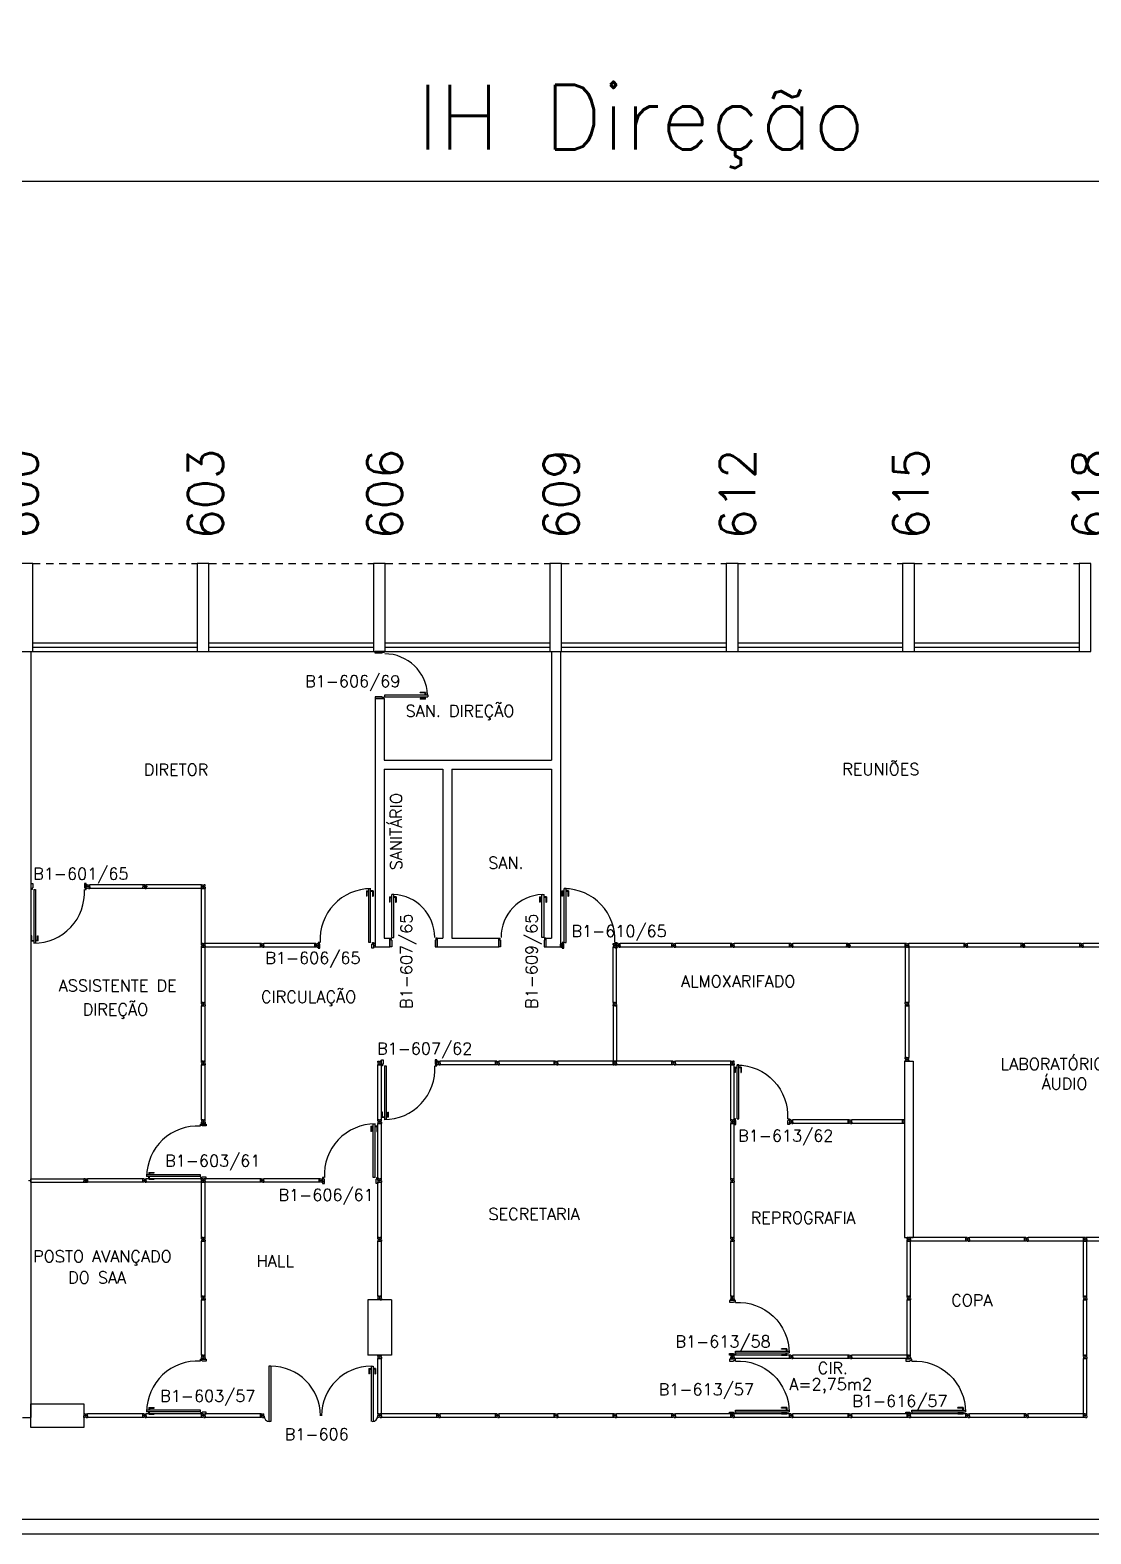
# Model space of a CAD drawing. Header units: millimetres. Extents: x 2308 to 2568, y 1142 to 1238.
# Drawn here: x 2456.58 to 2474.63, y 1211.99 to 1237.58 of the extents above; entities that cross this region are included whole.
import ezdxf

# ---------------------------------------------------------------- set-up
doc = ezdxf.new("R2010")
doc.units = ezdxf.units.MM
doc.linetypes.add('HIDDEN2', pattern=[0.1875, 0.125, -0.0625])
for name, color, linetype in [('ALV', 2, 'Continuous'), ('AREA', 2, 'Continuous'), ('DIV', 2, 'Continuous'), ('ESQ', 1, 'Continuous'), ('ESTR', 3, 'Continuous'), ('NOPILAR1', 2, 'Continuous'), ('PROJ', 1, 'HIDDEN2'), ('TEXTO', 2, 'Continuous'), ('TEXTO-ENDEREÇO', 2, 'Continuous'), ('USO1', 2, 'Continuous')]:
    doc.layers.add(name, color=color, linetype=linetype)
doc.styles.add('1', font='romans.shx')
doc.styles.add('NOPILAR', font='simplex.shx', dxfattribs={"height": 0.6})
doc.styles.add('UNB-100', font='simplex.shx', dxfattribs={"height": 0.2})
doc.styles.add('UNB-100-1', font='simplex.shx', dxfattribs={"height": 0.2})
doc.dimstyles.new('1-600', dxfattribs={"dimtxt": 1.1, "dimasz": 2.5, "dimexe": 2, "dimexo": 4, "dimgap": 0.2, "dimtad": 1, "dimdec": 0, "dimzin": 4, "dimdsep": 46, "dimlunit": 6, "dimtxsty": '1', "dimblk1": 'NONE', "dimblk2": 'NONE', "dimsah": 1, "dimcen": 0, "dimclrd": 2, "dimclre": 2, "dimclrt": 2, "dimadec": 0, "dimazin": 0, "dimtfac": 1, "dimtdec": 0, "dimtmove": 2, "dimatfit": 3, "dimldrblk": 'NONE', "dimfxl": 1, "dimtolj": 1, "dimtzin": 0, "dimarcsym": 0})

# ---------------------------------------------------------------- blocks, each defined once
blk = doc.blocks.new('DIVMT-SLN')
for p, q in [((-0.03, 0.03), (-0.03, 0.006)), ((-0.008, 0.03), (-0.03, 0.03)), ((-0.0185, 0.006), (-0.03, 0.006)), ((-0.0185, -0.006), (-0.0185, 0.006)), ((-0.008, 0.03), (-0.008, 0.02)), ((-0.008, 0.02), (0.008, 0.02)), ((-0.0051, 0), (0.0051, 0)), ((0.0051, 0), (-0.0051, 0)), ((-0.0051, 0), (0.0051, 0)), ((0, -0.0051), (0, 0.0051)), ((0, 0.0051), (0, -0.0051)), ((0.008, 0.03), (0.008, 0.02)), ((0.008, 0.03), (0.03, 0.03)), ((0.0205, 0.006), (0.03, 0.006)), ((0.0205, -0.006), (0.0205, 0.006)), ((0.0205, 0.006), (0.0205, -0.006)), ((0.0205, 0.006), (0.03, 0.006)), ((0.97, 0.03), (0.03, 0.03)), ((0.03, 0.006), (0.03, 0.03)), ((0.03, -0.03), (0.03, 0.03)), ((0.03, -0.005), (0.03, 0.005)), ((0.97, -0.03), (0.97, 0.03)), ((0.97, 0.03), (0.97, 0.009)), ((0.97, 0.009), (0.97, 0.027)), ((0.9795, 0.006), (0.97, 0.006)), ((0.97, -0.005), (0.97, 0.005)), ((0.9795, 0.006), (0.9795, -0.006)), ((1.0051, 0), (0.9949, 0)), ((1, 0.0051), (1, -0.0051)), ((-0.0185, -0.006), (-0.03, -0.006)), ((-0.03, -0.03), (-0.03, -0.006)), ((-0.008, -0.03), (-0.03, -0.03)), ((-0.008, -0.03), (-0.008, -0.02)), ((-0.008, -0.02), (0.008, -0.02)), ((0.008, -0.03), (0.008, -0.02)), ((0.008, -0.03), (0.03, -0.03)), ((0.0205, -0.006), (0.03, -0.006)), ((0.0205, -0.006), (0.03, -0.006)), ((0.03, -0.006), (0.03, -0.03)), ((0.97, -0.03), (0.03, -0.03)), ((0.9795, -0.006), (0.97, -0.006)), ((0.97, -0.009), (0.97, -0.027))]:
    blk.add_line(p, q)
blk = doc.blocks.new('PILAR-SLN')
blk.add_lwpolyline([(0.2, 0), (0.2, -1.5), (0, -1.5), (0, 0)], close=True)
blk = doc.blocks.new('PDV2E-SLN')
at = {"layer": 'DIV', "color": 1}
for p, q in [((0.023, 0.925), (0.063, 0.925)), ((0.023, 0.925), (0.023, 0.835)), ((0.033, 0.835), (0.023, 0.835)), ((0.033, 0.915), (0.063, 0.915)), ((0.033, 0.915), (0.033, 0.835)), ((0.138, 0.925), (0.097, 0.925)), ((0.128, 0.915), (0.097, 0.915)), ((0.128, 0.915), (0.128, 0.835)), ((0.128, 0.835), (0.137, 0.835)), ((0.138, 0.925), (0.138, 0.835))]:
    blk.add_line(p, q, dxfattribs=at)
at = {"layer": 'DIV'}
for p, q in [((0.065, 0.05), (0.065, 0.965)), ((0.095, 0.965), (0.065, 0.965)), ((0.095, 0.05), (0.095, 0.965)), ((0.049, 0.05), (0.029, 0.05)), ((0.029, 0.05), (0.029, 0.035)), ((0.029, 0.035), (0.029, -0.035)), ((0.049, 0.02), (0.049, 0.05)), ((0.049, 0.02), (0.059, 0.02)), ((0.059, -0.05), (0.059, 0.02)), ((0.065, 0.05), (0.095, 0.05)), ((0.928, -0.05), (0.928, 0.02)), ((0.938, 0.02), (0.928, 0.02)), ((0.938, 0.05), (0.958, 0.05)), ((0.938, 0.02), (0.938, 0.05)), ((0.958, 0.05), (0.958, 0.035)), ((0.958, 0.035), (0.958, -0.035)), ((0.029, -0.035), (0.029, -0.05)), ((0.029, -0.05), (0.059, -0.05)), ((0.958, -0.05), (0.928, -0.05)), ((0.958, -0.035), (0.958, -0.05))]:
    blk.add_line(p, q, dxfattribs=at)
at = {"layer": 'DIV', "color": 1}
blk.add_arc((0.063, 0.1), 0.864, 356.655, 89.8436, dxfattribs=at)
blk = doc.blocks.new('PDVDP-SLN')
for p, q in [((0.112, 0.84), (0.112, -0.1)), ((0.147, 0.84), (0.112, 0.84)), ((0.147, 0.84), (0.147, -0.1)), ((1.853, 0.84), (1.888, 0.84)), ((1.853, 0.84), (1.853, -0.1)), ((1.888, 0.84), (1.888, -0.1)), ((0.009, 0), (-0.009, 0)), ((0, -0.012), (0, 0.01)), ((0.147, -0.1), (0.112, -0.1))]:
    blk.add_line(p, q)
for centre, radius, start, end in [((0.148, -0.002), 0.843, 0, 90), ((1.853, -0.002), 0.843, 90, 180), ((0.131, 0), 0.101, 180, 270), ((1.87, 0), 0.101, 270, 0)]:
    blk.add_arc(centre, radius, start, end)
blk = doc.blocks.new('MTT-SLN')
for p, q in [((-0.008, 0.03), (-0.03, 0.03)), ((-0.03, 0.03), (-0.03, 0.006)), ((-0.0185, 0.006), (-0.03, 0.006)), ((-0.0185, -0.006), (-0.0185, 0.006)), ((-0.008, 0.03), (-0.008, 0.02)), ((-0.008, 0.02), (0.008, 0.02)), ((-0.0051, 0), (0.0051, 0)), ((0, -0.0051), (0, 0.0051)), ((0.008, 0.03), (0.03, 0.03)), ((0.008, 0.03), (0.008, 0.02)), ((0.0205, -0.006), (0.0205, 0.006)), ((0.0205, 0.006), (0.03, 0.006)), ((0.03, 0.006), (0.03, 0.03)), ((-0.03, -0.03), (-0.03, -0.006)), ((-0.0185, -0.006), (-0.03, -0.006)), ((-0.008, -0.03), (-0.03, -0.03)), ((-0.008, -0.02), (0.008, -0.02)), ((-0.008, -0.03), (-0.008, -0.02)), ((0.008, -0.03), (0.008, -0.02)), ((0.008, -0.03), (0.03, -0.03)), ((0.0205, -0.006), (0.03, -0.006)), ((0.03, -0.006), (0.03, -0.03))]:
    blk.add_line(p, q)
blk = doc.blocks.new('PD80-SLN')
at = {"color": 1}
for p, q in [((-0.777, 0.01), (-0.777, -0.03)), ((-0.777, 0.01), (-0.687, 0.01)), ((-0.687, 0), (-0.687, 0.01)), ((-0.777, -0.105), (-0.777, -0.065)), ((-0.777, -0.105), (-0.687, -0.105)), ((-0.767, 0), (-0.767, -0.03)), ((-0.767, 0), (-0.687, 0)), ((-0.767, -0.095), (-0.767, -0.065)), ((-0.767, -0.095), (-0.687, -0.095)), ((-0.687, -0.095), (-0.687, -0.105))]:
    blk.add_line(p, q, dxfattribs=at)
at = {"color": 2}
for p, q in [((-0.075, 0), (0.075, 0)), ((-0.075, 0), (-0.075, -0.02)), ((0.075, -0.03), (0.075, 0)), ((-0.817, -0.065), (-0.817, -0.03)), ((-0.085, -0.03), (-0.817, -0.03)), ((-0.085, -0.065), (-0.817, -0.065)), ((-0.085, -0.03), (-0.085, -0.065)), ((-0.075, -0.02), (-0.04, -0.02)), ((-0.04, -0.03), (-0.04, -0.02)), ((-0.04, -0.03), (0.075, -0.03)), ((-0.075, -0.781), (-0.04, -0.781)), ((-0.075, -0.801), (-0.075, -0.781)), ((-0.075, -0.801), (0.075, -0.801)), ((-0.075, -0.802), (0.075, -0.802)), ((-0.04, -0.771), (0.075, -0.771)), ((-0.04, -0.771), (-0.04, -0.781)), ((0.075, -0.771), (0.075, -0.801))]:
    blk.add_line(p, q, dxfattribs=at)
at = {"color": 1}
blk.add_arc((-0.085, -0.03), 0.731, 182.6571, 270, dxfattribs=at)
blk = doc.blocks.new('PDV2D-SLN')
at = {"layer": 'DIV'}
for p, q in [((0.03, 0.05), (0.06, 0.05)), ((0.03, 0.035), (0.03, 0.05)), ((0.03, -0.035), (0.03, 0.035)), ((0.06, 0.05), (0.06, -0.02)), ((0.941, 0.05), (0.941, -0.02)), ((0.971, 0.05), (0.941, 0.05)), ((0.971, 0.035), (0.971, 0.05)), ((0.971, -0.035), (0.971, 0.035)), ((0.03, -0.05), (0.03, -0.035)), ((0.05, -0.05), (0.03, -0.05)), ((0.05, -0.02), (0.06, -0.02)), ((0.05, -0.02), (0.05, -0.05)), ((0.079, -0.05), (0.109, -0.05)), ((0.079, -0.05), (0.079, -0.965)), ((0.109, -0.05), (0.109, -0.965)), ((0.951, -0.02), (0.941, -0.02)), ((0.951, -0.02), (0.951, -0.05)), ((0.951, -0.05), (0.971, -0.05)), ((0.971, -0.05), (0.971, -0.035)), ((0.109, -0.965), (0.079, -0.965))]:
    blk.add_line(p, q, dxfattribs=at)
at = {"layer": 'DIV', "color": 1}
for p, q in [((0.036, -0.925), (0.036, -0.835)), ((0.046, -0.835), (0.036, -0.835)), ((0.036, -0.925), (0.076, -0.925)), ((0.046, -0.915), (0.046, -0.835)), ((0.046, -0.915), (0.076, -0.915)), ((0.141, -0.915), (0.111, -0.915)), ((0.151, -0.925), (0.111, -0.925)), ((0.141, -0.915), (0.141, -0.835)), ((0.141, -0.835), (0.151, -0.835)), ((0.151, -0.925), (0.151, -0.835))]:
    blk.add_line(p, q, dxfattribs=at)
blk.add_arc((0.076, -0.1), 0.864, 270.1564, 3.345, dxfattribs=at)
blk = doc.blocks.new('DIV-SLN')
for p, q in [((-0.0051, 0), (0.0051, 0)), ((0, -0.0051), (0, 0.0051)), ((0.0205, 0.006), (0.03, 0.006)), ((0.0205, -0.006), (0.0205, 0.006)), ((0.03, 0.03), (0.97, 0.03)), ((0.03, 0.03), (0.03, -0.03)), ((0.03, 0.009), (0.03, 0.027)), ((0.03, 0.005), (0.03, -0.005)), ((0.97, 0.03), (0.97, -0.03)), ((0.9795, 0.006), (0.97, 0.006)), ((0.97, 0.005), (0.97, -0.005)), ((0.9795, -0.006), (0.9795, 0.006)), ((1.0051, 0), (0.9949, 0)), ((0.9949, 0), (1.0051, 0)), ((1, -0.0051), (1, 0.0051)), ((0.0205, -0.006), (0.03, -0.006)), ((0.03, -0.03), (0.03, -0.009)), ((0.03, -0.009), (0.03, -0.027)), ((0.03, -0.03), (0.97, -0.03)), ((0.9795, -0.006), (0.97, -0.006))]:
    blk.add_line(p, q)
blk = doc.blocks.new('MTINI-SLN')
for p, q in [((-0.03, 0.008), (-0.03, 0.03)), ((0.03, 0.03), (-0.03, 0.03)), ((-0.03, 0.008), (-0.02, 0.008)), ((-0.009, 0.03), (-0.027, 0.03)), ((-0.02, 0.008), (-0.02, 0)), ((-0.001, 0), (-0.02, 0)), ((-0.006, 0.02), (-0.006, 0.03)), ((-0.006, 0.023), (-0.006, 0.027)), ((-0.006, 0.02), (0.006, 0.02)), ((0.005, 0.03), (-0.005, 0.03)), ((0.005, 0), (-0.005, 0)), ((0.004, 0.02), (-0.004, 0.02)), ((0.02, 0), (-0.001, 0)), ((0, -0.005), (0, 0.005)), ((0.006, 0.02), (0.006, 0.03)), ((0.006, 0.023), (0.006, 0.027)), ((0.009, 0.03), (0.027, 0.03)), ((0.03, 0.008), (0.02, 0.008)), ((0.02, 0), (0.02, 0.008)), ((0.03, 0.008), (0.03, 0.03))]:
    blk.add_line(p, q)
blk = doc.blocks.new('PE80-SLN')
at = {"color": 2}
for p, q in [((0.075, 0), (-0.075, 0)), ((-0.075, -0.03), (-0.075, 0)), ((0.075, 0), (0.075, -0.02)), ((0.04, -0.03), (-0.075, -0.03)), ((0.075, -0.02), (0.04, -0.02)), ((0.04, -0.03), (0.04, -0.02)), ((0.085, -0.03), (0.817, -0.03)), ((0.085, -0.03), (0.085, -0.065)), ((0.085, -0.065), (0.817, -0.065)), ((0.817, -0.065), (0.817, -0.03)), ((0.04, -0.771), (-0.075, -0.771)), ((-0.075, -0.771), (-0.075, -0.801)), ((0.075, -0.801), (-0.075, -0.801)), ((0.075, -0.802), (-0.075, -0.802)), ((0.04, -0.771), (0.04, -0.781)), ((0.075, -0.781), (0.04, -0.781)), ((0.075, -0.801), (0.075, -0.781))]:
    blk.add_line(p, q, dxfattribs=at)
at = {"color": 1}
for p, q in [((0.777, 0.01), (0.687, 0.01)), ((0.687, 0), (0.687, 0.01)), ((0.777, 0.01), (0.777, -0.03)), ((0.767, 0), (0.687, 0)), ((0.767, -0.095), (0.687, -0.095)), ((0.687, -0.095), (0.687, -0.105)), ((0.777, -0.105), (0.687, -0.105)), ((0.767, 0), (0.767, -0.03)), ((0.767, -0.095), (0.767, -0.065)), ((0.777, -0.105), (0.777, -0.065))]:
    blk.add_line(p, q, dxfattribs=at)
blk.add_arc((0.085, -0.03), 0.731, 270, 357.3429, dxfattribs=at)
blk = doc.blocks.new('*D79')
at = {"layer": 'USO1', "color": 2, "lineweight": -2, "transparency": 16777216}
for p, q in [((2456.429, 1232.506), (2456.429, 1237.006)), ((2477.526, 1232.506), (2477.526, 1237.006)), ((2477.526, 1235.006), (2456.429, 1235.006))]:
    blk.add_line(p, q, dxfattribs=at)
at = {"layer": 'USO1', "color": 2, "transparency": 16777216, "insert": (2466.977, 1235.94), "char_height": 1.1, "attachment_point": 5, "rotation": 0, "style": '1'}
blk.add_mtext('\\A1;IH Direção', dxfattribs=at)
blk = doc.blocks.new('_NONE')
at = {"color": 0, "linetype": 'ByBlock'}
blk.add_circle((0, 0), 0.25, dxfattribs=at)

msp = doc.modelspace()

# ---------------------------------------------------------------- linework, layer by layer
at = {"layer": 'ALV'}
for p, q in [((2456.6, 1213.978), (2456.6, 1227.006)), ((2465.456, 1227.006), (2465.456, 1225.156)), ((2465.606, 1227.006), (2465.606, 1221.983)), ((2462.456, 1226.207), (2462.606, 1226.207)), ((2462.456, 1226.207), (2462.456, 1221.983)), ((2462.606, 1226.207), (2462.606, 1225.156)), ((2462.606, 1225.156), (2465.456, 1225.156)), ((2462.606, 1225.006), (2462.606, 1222.133)), ((2462.606, 1225.006), (2463.606, 1225.006)), ((2463.606, 1225.006), (2463.606, 1222.133)), ((2463.756, 1225.006), (2465.456, 1225.006)), ((2463.756, 1225.006), (2463.756, 1222.133)), ((2465.456, 1225.006), (2465.456, 1222.133)), ((2462.456, 1221.983), (2462.706, 1221.983)), ((2462.606, 1222.133), (2462.706, 1222.133)), ((2462.706, 1221.983), (2462.706, 1222.133)), ((2463.508, 1222.133), (2463.606, 1222.133)), ((2463.508, 1221.983), (2463.508, 1222.133)), ((2463.508, 1221.983), (2464.555, 1221.983)), ((2463.756, 1222.133), (2464.555, 1222.133)), ((2464.555, 1222.133), (2464.555, 1221.983)), ((2465.356, 1222.133), (2465.456, 1222.133)), ((2465.356, 1222.133), (2465.356, 1221.983)), ((2465.356, 1221.983), (2465.606, 1221.983)), ((2471.456, 1220.038), (2471.456, 1217.038)), ((2471.456, 1220.038), (2471.606, 1220.038)), ((2471.606, 1220.038), (2471.606, 1217.038)), ((2471.456, 1217.038), (2471.606, 1217.038)), ((2456.458, 1213.978), (2456.6, 1213.978)), ((2324.472, 1212.245), (2546.431, 1212.245)), ((2324.472, 1211.995), (2546.481, 1211.995))]:
    msp.add_line(p, q, dxfattribs=at)
at = {"layer": 'DIV'}
for p, q in [((2460.523, 1222.038), (2460.501, 1222.038)), ((2460.501, 1222.038), (2460.501, 1222.014)), ((2460.513, 1222.014), (2460.501, 1222.014)), ((2460.501, 1221.978), (2460.501, 1222.002)), ((2460.513, 1222.002), (2460.501, 1222.002)), ((2460.523, 1221.978), (2460.501, 1221.978)), ((2460.513, 1222.002), (2460.513, 1222.014)), ((2460.523, 1222.038), (2460.523, 1222.028)), ((2460.523, 1222.028), (2460.539, 1222.028)), ((2460.523, 1221.988), (2460.539, 1221.988)), ((2460.523, 1221.978), (2460.523, 1221.988)), ((2460.526, 1222.008), (2460.536, 1222.008)), ((2460.536, 1222.008), (2460.526, 1222.008)), ((2460.526, 1222.008), (2460.536, 1222.008)), ((2460.531, 1222.013), (2460.531, 1222.002)), ((2460.531, 1222.002), (2460.531, 1222.013)), ((2460.539, 1222.038), (2460.561, 1222.038)), ((2460.539, 1222.038), (2460.539, 1222.028)), ((2460.539, 1221.978), (2460.539, 1221.988)), ((2460.539, 1221.978), (2460.561, 1221.978)), ((2460.552, 1222.014), (2460.561, 1222.014)), ((2460.552, 1222.014), (2460.552, 1222.002)), ((2460.552, 1222.002), (2460.552, 1222.014)), ((2460.552, 1222.014), (2460.561, 1222.014)), ((2460.552, 1222.002), (2460.561, 1222.002)), ((2460.552, 1222.002), (2460.561, 1222.002)), ((2460.561, 1221.978), (2460.561, 1222.038)), ((2460.561, 1222.014), (2460.561, 1222.038)), ((2461.425, 1222.038), (2460.561, 1222.038)), ((2460.561, 1222.003), (2460.561, 1222.013)), ((2460.561, 1222.002), (2460.561, 1221.978)), ((2461.425, 1221.978), (2460.561, 1221.978)), ((2461.425, 1222.038), (2461.425, 1222.017)), ((2461.425, 1221.978), (2461.425, 1222.038)), ((2461.425, 1222.017), (2461.425, 1222.035)), ((2461.435, 1222.014), (2461.425, 1222.014)), ((2461.425, 1222.003), (2461.425, 1222.013)), ((2461.435, 1222.002), (2461.425, 1222.002)), ((2461.425, 1221.999), (2461.425, 1221.981)), ((2461.435, 1222.014), (2461.435, 1222.002)), ((2461.46, 1222.008), (2461.45, 1222.008)), ((2461.455, 1222.013), (2461.455, 1222.002)), ((2466.586, 1222.038), (2466.564, 1222.038)), ((2466.564, 1222.038), (2466.564, 1222.014)), ((2466.576, 1222.014), (2466.564, 1222.014)), ((2466.564, 1221.978), (2466.564, 1222.002)), ((2466.576, 1222.002), (2466.564, 1222.002)), ((2466.586, 1221.978), (2466.564, 1221.978)), ((2466.576, 1222.002), (2466.576, 1222.014)), ((2466.586, 1222.038), (2466.586, 1222.028)), ((2466.586, 1222.028), (2466.602, 1222.028)), ((2466.586, 1221.988), (2466.602, 1221.988)), ((2466.586, 1221.978), (2466.586, 1221.988)), ((2466.589, 1222.008), (2466.599, 1222.008)), ((2466.599, 1222.008), (2466.589, 1222.008)), ((2466.589, 1222.008), (2466.599, 1222.008)), ((2466.594, 1222.013), (2466.594, 1222.002)), ((2466.594, 1222.002), (2466.594, 1222.013)), ((2466.602, 1222.038), (2466.624, 1222.038)), ((2466.602, 1222.038), (2466.602, 1222.028)), ((2466.602, 1221.978), (2466.602, 1221.988)), ((2466.602, 1221.978), (2466.624, 1221.978)), ((2466.615, 1222.014), (2466.624, 1222.014)), ((2466.615, 1222.014), (2466.615, 1222.002)), ((2466.615, 1222.002), (2466.615, 1222.014)), ((2466.615, 1222.014), (2466.624, 1222.014)), ((2466.615, 1222.002), (2466.624, 1222.002)), ((2466.615, 1222.002), (2466.624, 1222.002)), ((2466.624, 1221.978), (2466.624, 1222.038)), ((2466.624, 1222.014), (2466.624, 1222.038)), ((2467.501, 1222.038), (2466.624, 1222.038)), ((2466.624, 1222.003), (2466.624, 1222.013)), ((2466.624, 1222.002), (2466.624, 1221.978)), ((2467.501, 1221.978), (2466.624, 1221.978)), ((2467.501, 1222.038), (2467.501, 1222.017)), ((2467.501, 1221.978), (2467.501, 1222.038)), ((2467.501, 1222.017), (2467.501, 1222.035)), ((2467.511, 1222.014), (2467.501, 1222.014)), ((2467.501, 1222.003), (2467.501, 1222.013)), ((2467.511, 1222.002), (2467.501, 1222.002)), ((2467.501, 1221.999), (2467.501, 1221.981)), ((2467.511, 1222.014), (2467.511, 1222.002)), ((2467.536, 1222.008), (2467.526, 1222.008)), ((2467.531, 1222.013), (2467.531, 1222.002)), ((2471.47, 1220.978), (2471.47, 1220.098)), ((2471.47, 1220.978), (2471.53, 1220.978)), ((2471.53, 1220.978), (2471.53, 1220.098)), ((2471.494, 1220.098), (2471.47, 1220.098)), ((2471.47, 1220.076), (2471.47, 1220.098)), ((2471.47, 1220.098), (2471.53, 1220.098)), ((2471.47, 1220.076), (2471.48, 1220.076)), ((2471.47, 1220.06), (2471.48, 1220.06)), ((2471.47, 1220.06), (2471.47, 1220.038)), ((2471.47, 1220.038), (2471.494, 1220.038)), ((2471.48, 1220.06), (2471.48, 1220.076)), ((2471.494, 1220.088), (2471.494, 1220.098)), ((2471.494, 1220.088), (2471.494, 1220.098)), ((2471.494, 1220.088), (2471.506, 1220.088)), ((2471.506, 1220.088), (2471.494, 1220.088)), ((2471.494, 1220.049), (2471.494, 1220.038)), ((2471.494, 1220.049), (2471.506, 1220.049)), ((2471.495, 1220.098), (2471.505, 1220.098)), ((2471.495, 1220.068), (2471.505, 1220.068)), ((2471.505, 1220.068), (2471.495, 1220.068)), ((2471.5, 1220.062), (2471.5, 1220.073)), ((2471.5, 1220.073), (2471.5, 1220.062)), ((2471.5, 1220.062), (2471.5, 1220.073)), ((2471.506, 1220.098), (2471.53, 1220.098)), ((2471.506, 1220.088), (2471.506, 1220.098)), ((2471.506, 1220.088), (2471.506, 1220.098)), ((2471.506, 1220.049), (2471.506, 1220.038)), ((2471.53, 1220.038), (2471.506, 1220.038)), ((2471.53, 1220.076), (2471.52, 1220.076)), ((2471.52, 1220.06), (2471.52, 1220.076)), ((2471.53, 1220.06), (2471.52, 1220.06)), ((2471.53, 1220.076), (2471.53, 1220.098)), ((2471.53, 1220.06), (2471.53, 1220.038)), ((2470.523, 1219.038), (2470.501, 1219.038)), ((2470.501, 1219.038), (2470.501, 1219.014)), ((2470.513, 1219.014), (2470.501, 1219.014)), ((2470.501, 1218.978), (2470.501, 1219.002)), ((2470.513, 1219.002), (2470.501, 1219.002)), ((2470.523, 1218.978), (2470.501, 1218.978)), ((2470.513, 1219.002), (2470.513, 1219.014)), ((2470.523, 1219.038), (2470.523, 1219.028)), ((2470.523, 1219.028), (2470.539, 1219.028)), ((2470.523, 1218.988), (2470.539, 1218.988)), ((2470.523, 1218.978), (2470.523, 1218.988)), ((2470.526, 1219.008), (2470.536, 1219.008)), ((2470.536, 1219.008), (2470.526, 1219.008)), ((2470.526, 1219.008), (2470.536, 1219.008)), ((2470.531, 1219.013), (2470.531, 1219.002)), ((2470.531, 1219.002), (2470.531, 1219.013)), ((2470.539, 1219.038), (2470.561, 1219.038)), ((2470.539, 1219.038), (2470.539, 1219.028)), ((2470.539, 1218.978), (2470.539, 1218.988)), ((2470.539, 1218.978), (2470.561, 1218.978)), ((2470.552, 1219.014), (2470.561, 1219.014)), ((2470.552, 1219.014), (2470.552, 1219.002)), ((2470.552, 1219.002), (2470.552, 1219.014)), ((2470.552, 1219.014), (2470.561, 1219.014)), ((2470.552, 1219.002), (2470.561, 1219.002)), ((2470.552, 1219.002), (2470.561, 1219.002)), ((2470.561, 1218.978), (2470.561, 1219.038)), ((2470.561, 1219.014), (2470.561, 1219.038)), ((2471.426, 1219.038), (2470.561, 1219.038)), ((2470.561, 1219.003), (2470.561, 1219.013)), ((2470.561, 1219.002), (2470.561, 1218.978)), ((2471.426, 1218.978), (2470.561, 1218.978)), ((2471.426, 1219.038), (2471.426, 1219.017)), ((2471.426, 1218.978), (2471.426, 1219.038)), ((2471.426, 1219.017), (2471.426, 1219.035)), ((2471.435, 1219.014), (2471.426, 1219.014)), ((2471.426, 1219.003), (2471.426, 1219.013)), ((2471.435, 1219.002), (2471.426, 1219.002)), ((2471.426, 1218.999), (2471.426, 1218.981)), ((2471.435, 1219.014), (2471.435, 1219.002)), ((2471.461, 1219.008), (2471.45, 1219.008)), ((2471.456, 1219.013), (2471.456, 1219.002)), ((2462.331, 1215.978), (2462.331, 1215.038)), ((2462.731, 1215.978), (2462.331, 1215.978)), ((2462.523, 1216.038), (2462.501, 1216.038)), ((2462.501, 1216.038), (2462.501, 1216.014)), ((2462.513, 1216.014), (2462.501, 1216.014)), ((2462.501, 1215.978), (2462.501, 1216.002)), ((2462.513, 1216.002), (2462.501, 1216.002)), ((2462.523, 1215.978), (2462.501, 1215.978)), ((2462.513, 1216.002), (2462.513, 1216.014)), ((2462.523, 1216.038), (2462.523, 1216.028)), ((2462.523, 1216.028), (2462.539, 1216.028)), ((2462.523, 1215.988), (2462.539, 1215.988)), ((2462.523, 1215.978), (2462.523, 1215.988)), ((2462.526, 1216.008), (2462.536, 1216.008)), ((2462.536, 1216.008), (2462.526, 1216.008)), ((2462.526, 1216.008), (2462.536, 1216.008)), ((2462.531, 1216.013), (2462.531, 1216.002)), ((2462.531, 1216.002), (2462.531, 1216.013)), ((2462.539, 1216.038), (2462.561, 1216.038)), ((2462.539, 1216.038), (2462.539, 1216.028)), ((2462.539, 1215.978), (2462.539, 1215.988)), ((2462.539, 1215.978), (2462.561, 1215.978)), ((2462.552, 1216.014), (2462.561, 1216.014)), ((2462.552, 1216.014), (2462.552, 1216.002)), ((2462.552, 1216.002), (2462.552, 1216.014)), ((2462.552, 1216.014), (2462.561, 1216.014)), ((2462.552, 1216.002), (2462.561, 1216.002)), ((2462.552, 1216.002), (2462.561, 1216.002)), ((2462.561, 1216.014), (2462.561, 1216.038)), ((2462.561, 1216.002), (2462.561, 1215.978)), ((2462.731, 1215.978), (2462.731, 1215.038)), ((2462.731, 1215.038), (2462.331, 1215.038)), ((2462.345, 1214.808), (2462.345, 1214.718)), ((2462.345, 1214.808), (2462.385, 1214.808)), ((2462.355, 1214.798), (2462.355, 1214.718)), ((2462.355, 1214.798), (2462.385, 1214.798)), ((2462.46, 1214.808), (2462.42, 1214.808)), ((2462.45, 1214.798), (2462.42, 1214.798)), ((2462.45, 1214.798), (2462.45, 1214.718)), ((2462.46, 1214.808), (2462.46, 1214.718)), ((2462.355, 1214.718), (2462.345, 1214.718)), ((2462.45, 1214.718), (2462.46, 1214.718)), ((2467.523, 1214.038), (2467.501, 1214.038)), ((2467.501, 1214.038), (2467.501, 1214.014)), ((2467.523, 1214.038), (2467.523, 1214.028)), ((2467.523, 1214.028), (2467.539, 1214.028)), ((2467.539, 1214.038), (2467.561, 1214.038)), ((2467.539, 1214.038), (2467.539, 1214.028)), ((2467.561, 1213.978), (2467.561, 1214.038)), ((2467.561, 1214.014), (2467.561, 1214.038)), ((2468.501, 1214.038), (2468.501, 1214.017)), ((2468.501, 1213.978), (2468.501, 1214.038)), ((2468.501, 1214.017), (2468.501, 1214.035)), ((2467.513, 1214.014), (2467.501, 1214.014)), ((2467.501, 1213.978), (2467.501, 1214.002)), ((2467.513, 1214.002), (2467.501, 1214.002)), ((2467.523, 1213.978), (2467.501, 1213.978)), ((2467.513, 1214.002), (2467.513, 1214.014)), ((2467.523, 1213.988), (2467.539, 1213.988)), ((2467.523, 1213.978), (2467.523, 1213.988)), ((2467.526, 1214.008), (2467.536, 1214.008)), ((2467.536, 1214.008), (2467.526, 1214.008)), ((2467.526, 1214.008), (2467.536, 1214.008)), ((2467.531, 1214.013), (2467.531, 1214.002)), ((2467.531, 1214.002), (2467.531, 1214.013)), ((2467.539, 1213.978), (2467.539, 1213.988)), ((2467.539, 1213.978), (2467.561, 1213.978)), ((2467.552, 1214.014), (2467.561, 1214.014)), ((2467.552, 1214.014), (2467.552, 1214.002)), ((2467.552, 1214.002), (2467.552, 1214.014)), ((2467.552, 1214.014), (2467.561, 1214.014)), ((2467.552, 1214.002), (2467.561, 1214.002)), ((2467.552, 1214.002), (2467.561, 1214.002)), ((2467.561, 1214.003), (2467.561, 1214.013)), ((2467.561, 1214.002), (2467.561, 1213.978)), ((2468.511, 1214.014), (2468.501, 1214.014)), ((2468.501, 1214.003), (2468.501, 1214.013)), ((2468.511, 1214.002), (2468.501, 1214.002)), ((2468.501, 1213.999), (2468.501, 1213.981)), ((2468.511, 1214.014), (2468.511, 1214.002)), ((2468.536, 1214.008), (2468.526, 1214.008)), ((2468.531, 1214.013), (2468.531, 1214.002))]:
    msp.add_line(p, q, dxfattribs=at)
msp.add_lwpolyline([(2456.599, 1213.808), (2456.599, 1214.208), (2457.501, 1214.208), (2457.501, 1213.808), (2456.599, 1213.808)], close=True, dxfattribs=at)
at = {"layer": 'ESQ'}
for p, q in [((2456.631, 1227.156), (2459.433, 1227.156)), ((2456.631, 1227.081), (2459.433, 1227.081)), ((2459.631, 1227.156), (2462.433, 1227.156)), ((2459.631, 1227.081), (2462.433, 1227.081)), ((2462.631, 1227.156), (2465.433, 1227.156)), ((2462.631, 1227.081), (2465.433, 1227.081)), ((2465.631, 1227.156), (2468.433, 1227.156)), ((2465.631, 1227.081), (2468.433, 1227.081)), ((2468.631, 1227.156), (2471.433, 1227.156)), ((2468.631, 1227.081), (2471.433, 1227.081)), ((2471.631, 1227.156), (2474.433, 1227.156)), ((2471.631, 1227.081), (2474.433, 1227.081)), ((2456.631, 1227.006), (2459.433, 1227.006)), ((2459.631, 1227.006), (2462.433, 1227.006)), ((2462.631, 1227.006), (2465.433, 1227.006)), ((2465.631, 1227.006), (2468.433, 1227.006)), ((2468.631, 1227.006), (2471.433, 1227.006)), ((2471.631, 1227.006), (2474.433, 1227.006))]:
    msp.add_line(p, q, dxfattribs=at)
at = {"layer": 'ESTR'}
msp.add_lwpolyline([(2456.629, 1227.006), (2456.629, 1228.506), (2456.429, 1228.506), (2456.429, 1227.006)], close=True, dxfattribs=at)
at = {"layer": 'PROJ'}
for p, q in [((2456.631, 1228.506), (2459.431, 1228.506)), ((2459.631, 1228.506), (2462.431, 1228.506)), ((2462.631, 1228.506), (2465.431, 1228.506)), ((2465.631, 1228.506), (2468.431, 1228.506)), ((2468.631, 1228.506), (2471.431, 1228.506)), ((2471.631, 1228.506), (2474.431, 1228.506))]:
    msp.add_line(p, q, dxfattribs=at)

# ---------------------------------------------------------------- block references
at = {"layer": 'ALV', "rotation": 180}
msp.add_blockref('PD80-SLN', (2462.531, 1226.207), dxfattribs=at)
at = {"layer": 'DIV'}
for name, p in [('PDV2D-SLN', (2456.57, 1223.008)), ('DIVMT-SLN', (2457.57, 1223.008)), ('DIVMT-SLN', (2458.531, 1223.008)), ('PDV2E-SLN', (2465.606, 1222.008)), ('DIVMT-SLN', (2459.531, 1222.008)), ('MTT-SLN', (2461.455, 1222.008)), ('DIVMT-SLN', (2467.531, 1222.008)), ('DIVMT-SLN', (2468.531, 1222.008)), ('DIVMT-SLN', (2469.531, 1222.008)), ('DIVMT-SLN', (2470.5, 1222.008)), ('DIVMT-SLN', (2471.5, 1222.008)), ('DIVMT-SLN', (2472.5, 1222.008)), ('DIVMT-SLN', (2473.468, 1222.008)), ('DIVMT-SLN', (2474.468, 1222.008)), ('MTT-SLN', (2466.531, 1221.008)), ('PDV2D-SLN', (2462.531, 1220.008)), ('DIVMT-SLN', (2463.531, 1220.008)), ('DIVMT-SLN', (2464.531, 1220.008)), ('DIVMT-SLN', (2465.531, 1220.008)), ('DIVMT-SLN', (2466.531, 1220.008)), ('DIVMT-SLN', (2467.531, 1220.008)), ('MTT-SLN', (2459.531, 1219.008)), ('DIVMT-SLN', (2469.531, 1219.008)), ('DIV-SLN', (2456.569, 1218.008)), ('DIVMT-SLN', (2457.531, 1218.008)), ('DIVMT-SLN', (2458.531, 1218.008)), ('DIVMT-SLN', (2459.531, 1218.008)), ('DIVMT-SLN', (2460.531, 1218.008)), ('MTT-SLN', (2461.531, 1218.008)), ('DIVMT-SLN', (2471.531, 1217.008)), ('DIVMT-SLN', (2472.531, 1217.008)), ('DIVMT-SLN', (2473.531, 1217.008)), ('DIVMT-SLN', (2474.531, 1217.008)), ('MTT-SLN', (2468.531, 1216.008)), ('MTT-SLN', (2459.531, 1215.002)), ('PDVDP-SLN', (2460.531, 1214.008)), ('DIVMT-SLN', (2468.531, 1215.008)), ('MTT-SLN', (2468.531, 1215.008)), ('DIVMT-SLN', (2469.531, 1215.008)), ('DIVMT-SLN', (2470.531, 1215.008)), ('MTT-SLN', (2471.531, 1215.008)), ('DIVMT-SLN', (2457.531, 1214.008)), ('DIVMT-SLN', (2458.531, 1214.008)), ('DIVMT-SLN', (2459.531, 1214.008)), ('MTT-SLN', (2460.531, 1214.008)), ('DIVMT-SLN', (2462.531, 1214.008)), ('DIVMT-SLN', (2463.531, 1214.008)), ('DIVMT-SLN', (2464.531, 1214.008)), ('DIVMT-SLN', (2465.531, 1214.008)), ('DIVMT-SLN', (2466.531, 1214.008)), ('DIVMT-SLN', (2467.531, 1214.008)), ('DIVMT-SLN', (2468.531, 1214.008)), ('DIVMT-SLN', (2469.531, 1214.008)), ('DIVMT-SLN', (2470.531, 1214.008)), ('DIVMT-SLN', (2471.531, 1214.008)), ('DIVMT-SLN', (2472.531, 1214.008)), ('DIVMT-SLN', (2473.531, 1214.008)), ('MTT-SLN', (2474.531, 1214.008))]:
    msp.add_blockref(name, p, dxfattribs=at)
for name, p, rotation in [('DIVMT-SLN', (2459.531, 1223.008), 270), ('PDV2D-SLN', (2462.456, 1222.008), 180), ('PE80-SLN', (2462.706, 1222.058), 90), ('PD80-SLN', (2465.356, 1222.058), 270), ('DIVMT-SLN', (2459.531, 1222.008), 270), ('MTINI-SLN', (2462.456, 1222.008), 90), ('MTINI-SLN', (2465.606, 1222.008), 270), ('DIVMT-SLN', (2466.531, 1222.008), 270), ('DIVMT-SLN', (2471.5, 1221.008), 90), ('DIVMT-SLN', (2459.531, 1221.008), 270), ('DIVMT-SLN', (2466.531, 1220.008), 90), ('DIVMT-SLN', (2459.531, 1220.008), 270), ('DIVMT-SLN', (2462.531, 1220.008), 270), ('DIVMT-SLN', (2468.531, 1220.008), 270), ('PDV2E-SLN', (2459.531, 1218.008), 90), ('PDV2D-SLN', (2462.531, 1218.008), 180), ('DIVMT-SLN', (2462.531, 1219.008), 270), ('DIVMT-SLN', (2468.531, 1219.008), 270), ('MTINI-SLN', (2471.456, 1219.008), 90), ('DIVMT-SLN', (2459.531, 1218.008), 270), ('DIVMT-SLN', (2462.531, 1218.008), 270), ('DIVMT-SLN', (2468.531, 1218.008), 270), ('DIVMT-SLN', (2459.531, 1217.008), 270), ('DIVMT-SLN', (2462.531, 1217.008), 270), ('DIVMT-SLN', (2468.531, 1217.008), 270), ('DIVMT-SLN', (2471.531, 1217.008), 270), ('DIVMT-SLN', (2474.531, 1217.008), 270), ('DIVMT-SLN', (2459.531, 1216.008), 270), ('DIVMT-SLN', (2471.531, 1216.008), 270), ('DIVMT-SLN', (2474.531, 1216.008), 270), ('PDV2E-SLN', (2459.531, 1214.008), 90), ('DIVMT-SLN', (2462.531, 1215.008), 270), ('DIVMT-SLN', (2474.531, 1215.008), 270)]:
    msp.add_blockref(name, p, dxfattribs=dict(at, rotation=rotation))
at = {"layer": 'DIV', "xscale": -1}
for name, p, rotation in [('PDV2D-SLN', (2468.531, 1219.008), 180), ('PDV2E-SLN', (2468.531, 1215.008), 270), ('PDV2E-SLN', (2468.531, 1214.008), 270), ('PDV2E-SLN', (2471.531, 1214.008), 270)]:
    msp.add_blockref(name, p, dxfattribs=dict(at, rotation=rotation))
at = {"layer": 'ESTR', "xscale": -1}
for p in [(2459.626, 1228.506), (2462.626, 1228.506), (2465.626, 1228.506), (2468.626, 1228.506), (2471.626, 1228.506), (2474.626, 1228.506)]:
    msp.add_blockref('PILAR-SLN', p, dxfattribs=at)

# ---------------------------------------------------------------- texts
at = {"layer": 'AREA', "style": 'UNB-100'}
msp.add_text('A=2,75m2', height=0.2, dxfattribs=at).set_placement((2469.5, 1214.442))
at = {"layer": 'NOPILAR1', "style": 'NOPILAR'}
for s, p in [('600', (2456.716, 1228.914)), ('600', (2456.716, 1228.914)), ('603', (2459.866, 1228.914)), ('603', (2459.866, 1228.914)), ('606', (2462.916, 1228.914)), ('606', (2462.916, 1228.914)), ('609', (2465.916, 1228.914)), ('609', (2465.916, 1228.914)), ('612', (2468.916, 1228.914)), ('612', (2468.916, 1228.914)), ('615', (2471.866, 1228.914)), ('615', (2471.866, 1228.914)), ('618', (2474.916, 1228.914)), ('618', (2474.916, 1228.914))]:
    msp.add_text(s, height=0.6, rotation=90, dxfattribs=at).set_placement(p)
at = {"layer": 'TEXTO', "linetype": 'Continuous', "style": 'UNB-100'}
for s, p in [('SAN. DIREÇÃO', (2462.972, 1225.896)), ('DIRETOR', (2458.519, 1224.896)), ('REUNIÕES', (2470.4, 1224.905)), ('SAN.', (2464.377, 1223.312)), ('ALMOXARIFADO', (2467.655, 1221.297)), ('ASSISTENTE DE', (2457.071, 1221.224)), ('CIRCULAÇÃO', (2460.512, 1221.032)), ('DIREÇÃO', (2457.479, 1220.817)), ('LABORATÓRIO DE', (2473.092, 1219.889)), ('ÁUDIO', (2473.789, 1219.555)), ('SECRETARIA', (2464.381, 1217.336)), ('REPROGRAFIA', (2468.841, 1217.272)), ('POSTO AVANÇADO', (2456.636, 1216.617)), ('HALL', (2460.438, 1216.54)), ('DO SAA', (2457.231, 1216.257)), ('COPA', (2472.252, 1215.869)), ('CIR.', (2469.982, 1214.716))]:
    msp.add_text(s, height=0.2, dxfattribs=at).set_placement(p)
msp.add_text('SANITÁRIO', height=0.2, rotation=90, dxfattribs=at).set_placement((2462.91, 1223.288))
at = {"layer": 'TEXTO-ENDEREÇO', "style": 'UNB-100-1'}
for s, p in [('B1-606/69', (2461.263, 1226.401)), ('B1-601/65', (2456.638, 1223.127)), ('B1-610/65', (2465.793, 1222.151)), ('B1-606/65', (2460.585, 1221.695)), ('B1-607/62', (2462.486, 1220.152)), ('B1-613/62', (2468.627, 1218.67)), ('B1-603/61', (2458.882, 1218.244)), ('B1-606/61', (2460.81, 1217.662)), ('B1-613/58', (2467.561, 1215.168)), ('B1-613/57', (2467.277, 1214.353)), ('B1-603/57', (2458.798, 1214.243)), ('B1-616/57', (2470.57, 1214.156)), ('B1-606', (2460.916, 1213.59))]:
    msp.add_text(s, height=0.2, dxfattribs=at).set_placement(p)
for s, p in [('B1-607/65', (2463.084, 1220.928)), ('B1-609/65', (2465.215, 1220.928))]:
    msp.add_text(s, height=0.2, rotation=90, dxfattribs=at).set_placement(p)

# ---------------------------------------------------------------- dimensions: what is measured, and where the dimension line sits
at = {"layer": 'USO1'}
dim = msp.add_aligned_dim(p1=(2477.526, 1228.506), p2=(2456.429, 1228.506), distance=-6.5, text='IH Direção', dimstyle='1-600', dxfattribs=at)
dim.commit()
dim.dimension.update_dxf_attribs({"geometry": '*D79', "text_midpoint": (2466.977, 1235.94)})

doc.saveas('drawing.dxf')
